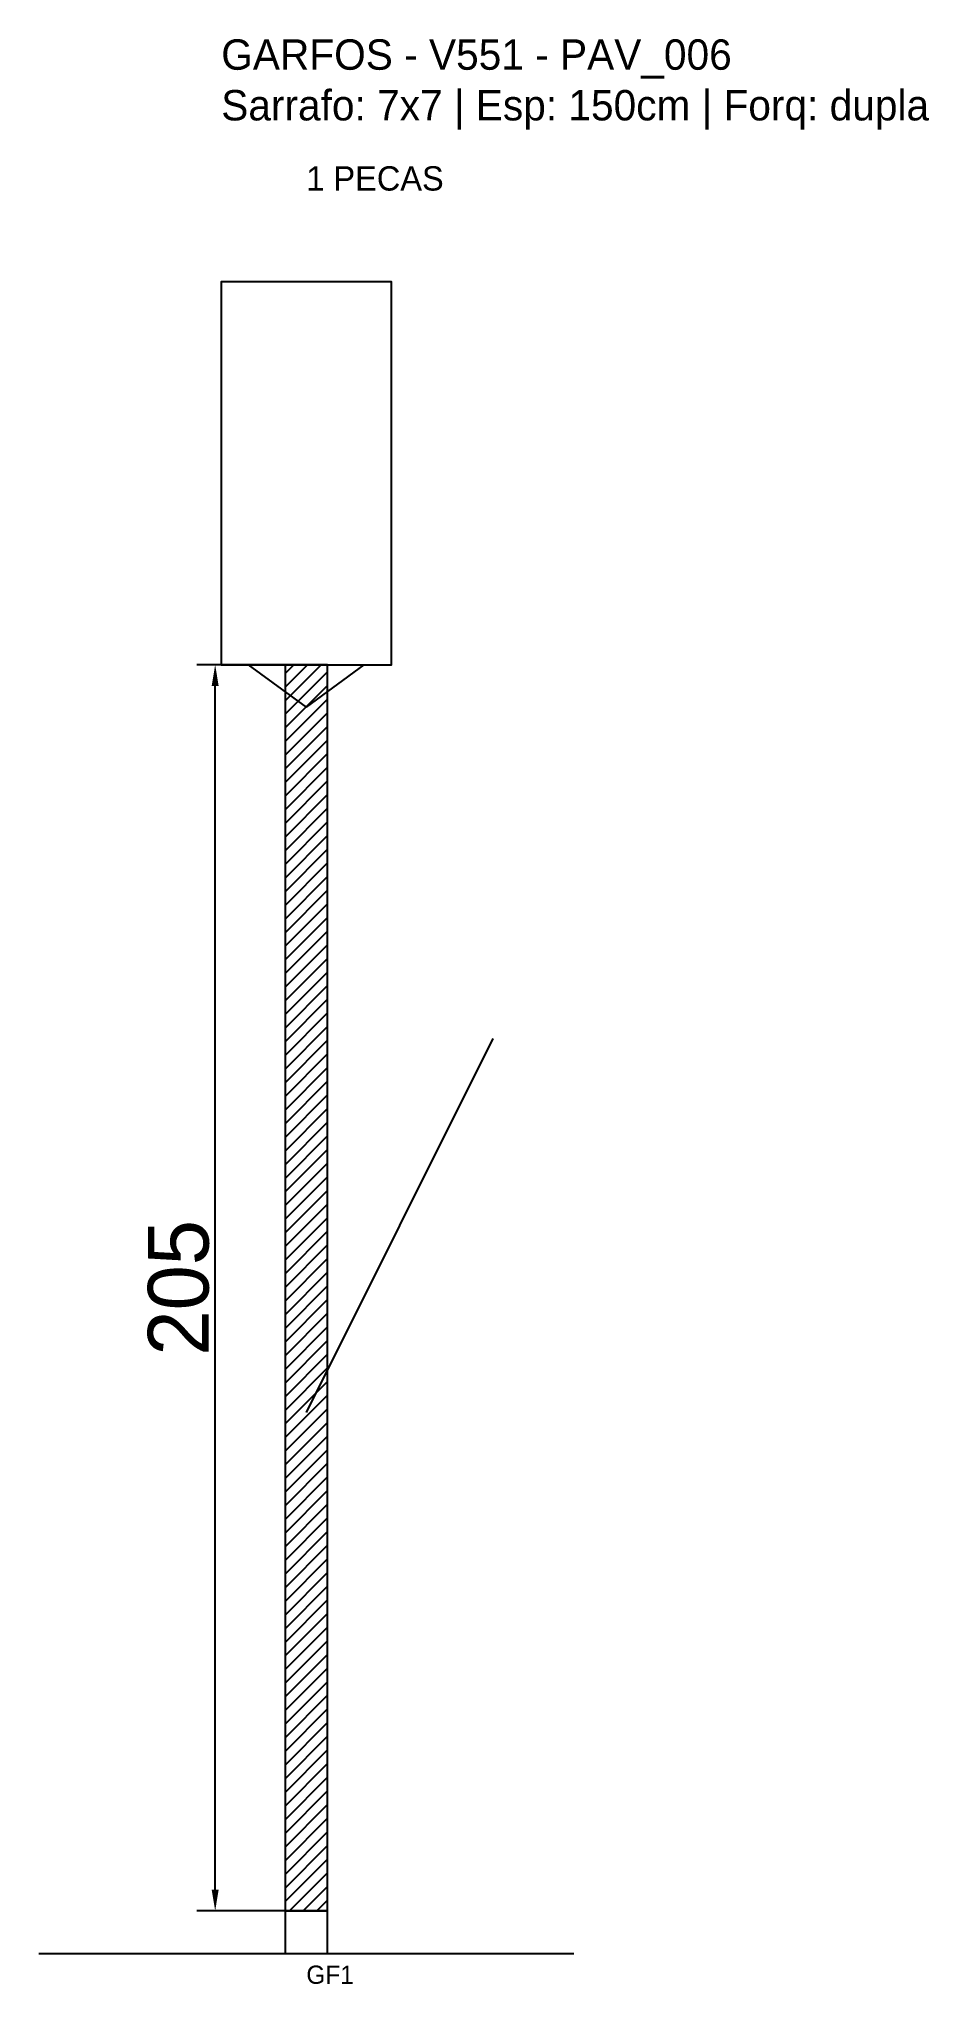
# Model space of a CAD drawing. Header units: metres. Extents: x -30 to 116, y -12 to 308.
import ezdxf

# ---------------------------------------------------------------- set-up
doc = ezdxf.new("R2010")
doc.units = ezdxf.units.M
for name, color, linetype in [('BARRA_ANCORAGEM', 1, 'Continuous'), ('COTA', 241, 'Continuous'), ('GARFOS OK', 3, 'Continuous'), ('NOME DA VIGA', 6, 'Continuous'), ('SARR_7x7', 40, 'Continuous'), ('VIGAS', 3, 'Continuous')]:
    doc.layers.add(name, color=color, linetype=linetype)
doc.dimstyles.new('EZ DXF', dxfattribs={"dimtxt": 10, "dimasz": 3.5, "dimexe": 3, "dimexo": 1.5, "dimgap": 1, "dimtad": 1, "dimdec": 1, "dimdsep": 46, "dimcen": 2.5, "dimazin": 3, "dimtfac": 1, "dimtmove": 0, "dimatfit": 3})

msp = doc.modelspace()

# ---------------------------------------------------------------- hatches: boundary and pattern name
at = {"layer": 'COTA'}
h = msp.add_hatch(dxfattribs=at)
h.set_pattern_fill('ANSI31', scale=0.5)
h.paths.add_polyline_path([(10.5, 0), (17.5, 0), (17.5, 205), (10.5, 205)])

# ---------------------------------------------------------------- linework, layer by layer
at = {"layer": 'BARRA_ANCORAGEM'}
msp.add_line((14, 82), (44.75, 143.5), dxfattribs=at)
at = {"layer": 'GARFOS OK'}
for p, q in [((14, 198), (4.5, 205)), ((4.5, 205), (23.5, 205)), ((14, 198), (23.5, 205))]:
    msp.add_line(p, q, dxfattribs=at)
at = {"layer": 'GARFOS OK', "linetype": 'CONTINUOUS'}
msp.add_line((-30, -7), (58, -7), dxfattribs=at)
at = {"layer": 'GARFOS OK'}
msp.add_lwpolyline([(10.5, 0), (17.5, 0), (17.5, 205), (10.5, 205), (10.5, 0)], dxfattribs=at)
at = {"layer": 'SARR_7x7'}
msp.add_lwpolyline([(10.5, -7), (17.5, -7), (17.5, 0), (10.5, 0), (10.5, -7)], dxfattribs=at)
at = {"layer": 'VIGAS'}
msp.add_lwpolyline([(0, 205), (28, 205), (28, 268), (0, 268), (0, 205)], dxfattribs=at)

# ---------------------------------------------------------------- texts
at = {"layer": 'NOME DA VIGA'}
for s, height, p in [('1 PECAS', 4, (14, 283)), ('GF1', 3, (14, -12))]:
    msp.add_text(s, height=height, dxfattribs=at).set_placement(p)
at = {"layer": 'NOME DA VIGA', "insert": (0, 293), "char_height": 5, "attachment_point": 7}
msp.add_mtext('GARFOS - V551 - PAV_006\\PSarrafo: 7x7 | Esp: 150cm | Forq: dupla', dxfattribs=at)

# ---------------------------------------------------------------- dimensions: what is measured, and where the dimension line sits
at = {"layer": 'COTA'}
msp.add_linear_dim(base=(-1, 0), p1=(14, 0), p2=(14, 205), angle=90, dimstyle='EZ DXF', dxfattribs=at).render()

doc.saveas('drawing.dxf')
